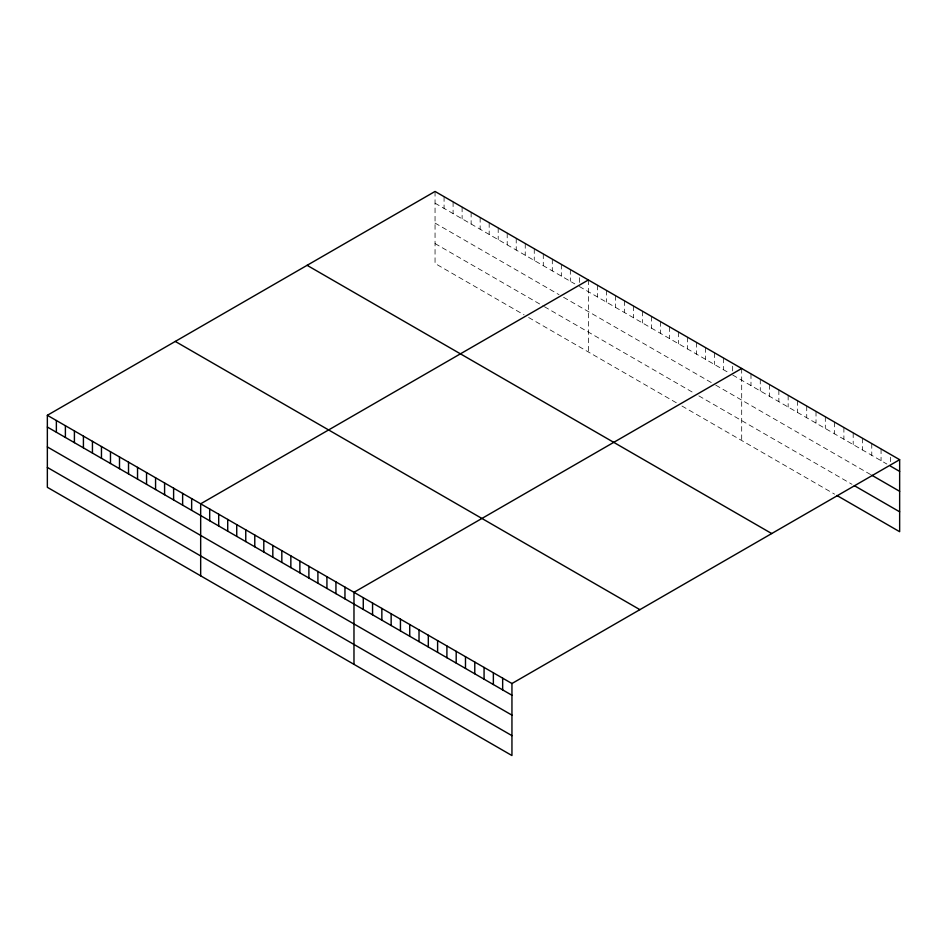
<?xml version="1.0" encoding="UTF-8"?>
<svg xmlns="http://www.w3.org/2000/svg" width="947" height="947" viewBox="0 0 947 947"><rect width="100%" height="100%" fill="white"/><g stroke="black" fill="none" stroke-linecap="round" stroke-linejoin="round"><path stroke-width="0.71" stroke-dasharray="4.74 3.55" d="M435.052 191.448L435.052 263.479L524.117 314.889M435.052 203.191L574.841 283.899M579.351 286.503L729.285 373.059M732.67 375.012L886.877 464.042M435.052 223.09L559.061 294.683M563.572 297.287L711.256 382.541M715.754 385.145L870.613 474.554M435.052 243.58L543.282 306.059M544.407 306.71L694.34 393.277M698.85 395.882L852.028 484.319M528.627 317.494L677.436 403.41M681.947 406.014L834.603 494.156M890.358 457.259L890.358 461.651M881.065 448.949L881.065 460.692M871.773 443.587L871.773 455.329M862.48 438.224L862.48 449.967M853.188 432.862L853.188 444.593M843.895 427.499L843.895 439.23M834.603 422.125L834.603 433.868M825.311 416.763L825.311 428.506M816.018 411.4L816.018 423.143M806.726 406.038L806.726 417.781M797.445 400.676L797.445 412.407M788.153 395.313L788.153 407.044M778.86 389.939L778.86 401.682M769.568 384.577L769.568 396.32M760.275 379.214L760.275 390.957M750.983 373.852L750.983 385.583M741.69 368.49L741.69 440.509M732.67 366.217L732.67 372.076M723.65 358.073L723.65 369.815M714.63 352.864L714.63 364.607M705.61 347.656L705.61 359.398M696.601 342.447L696.601 354.19M687.581 337.239L687.581 348.981M678.561 332.042L678.561 343.773M669.541 326.833L669.541 338.564M660.521 321.625L660.521 333.368M651.5 316.416L651.5 328.159M642.48 311.208L642.48 322.951M633.46 305.999L633.46 317.742M624.452 300.791L624.452 312.534M615.432 295.594L615.432 307.325M606.411 290.386L606.411 302.117M597.391 285.177L597.391 296.92M588.371 279.969L588.371 351.988M579.351 277.696L579.351 283.567M570.331 269.552L570.331 281.295M561.322 264.343L561.322 276.086M552.302 259.147L552.302 270.878M543.282 253.938L543.282 265.669M534.262 248.73L534.262 260.461M525.242 243.521L525.242 255.264M516.222 238.313L516.222 250.055M507.201 233.104L507.201 244.847M498.193 227.896L498.193 239.638M489.173 222.699L489.173 234.43M480.153 217.49L480.153 229.221M471.133 212.282L471.133 224.013M462.112 207.073L462.112 218.816M453.092 201.865L453.092 213.608M444.072 196.656L444.072 208.399"/><path stroke-width="1.42" d="M47.35 415.295L511.948 683.521L511.948 755.552L47.35 487.314L47.35 415.295L435.052 191.448L899.65 459.686L899.65 531.705L836.935 495.494M588.371 279.969L200.669 503.816L200.669 575.835M741.69 368.49L353.977 592.325L353.977 664.344M511.948 683.521L899.65 459.686M890.358 466.054L899.65 471.417M871.773 475.216L899.65 491.315M854.348 485.657L899.65 511.806M307.112 265.326L771.71 533.552M175.29 341.429L639.888 609.655M47.35 427.038L511.948 695.264M47.35 446.925L511.948 715.151M47.35 467.427L511.948 735.653M502.656 678.159L502.656 689.901M493.363 672.796L493.363 684.539M484.071 667.434L484.071 679.165M474.778 662.071L474.778 673.802M465.486 656.697L465.486 668.44M456.194 651.335L456.194 663.078M446.901 645.972L446.901 657.715M437.609 640.61L437.609 652.341M428.316 635.248L428.316 646.979M419.024 629.873L419.024 641.616M409.731 624.511L409.731 636.254M400.439 619.149L400.439 630.891M391.147 613.786L391.147 625.517M381.854 608.424L381.854 620.155M372.562 603.05L372.562 614.792M363.269 597.687L363.269 609.43M344.957 587.116L344.957 598.859M335.948 581.908L335.948 593.651M326.928 576.711L326.928 588.442M317.908 571.503L317.908 583.234M308.888 566.294L308.888 578.025M299.868 561.086L299.868 572.828M290.847 555.877L290.847 567.62M281.827 550.669L281.827 562.411M272.819 545.46L272.819 557.203M263.799 540.264L263.799 551.994M254.779 535.055L254.779 546.786M245.758 529.847L245.758 541.577M236.738 524.638L236.738 536.381M227.718 519.43L227.718 531.172M218.698 514.221L218.698 525.964M209.689 509.013L209.689 520.755M191.649 498.607L191.649 510.338M182.629 493.399L182.629 505.13M173.609 488.19L173.609 499.933M164.589 482.982L164.589 494.725M155.568 477.773L155.568 489.516M146.548 472.565L146.548 484.308M137.54 467.368L137.54 479.099M128.52 462.16L128.52 473.891M119.5 456.951L119.5 468.682M110.479 451.743L110.479 463.485M101.459 446.534L101.459 458.277M92.439 441.326L92.439 453.068M83.419 436.117L83.419 447.86M74.411 430.921L74.411 442.651M65.39 425.712L65.39 437.443M56.37 420.504L56.37 432.234"/></g></svg>
